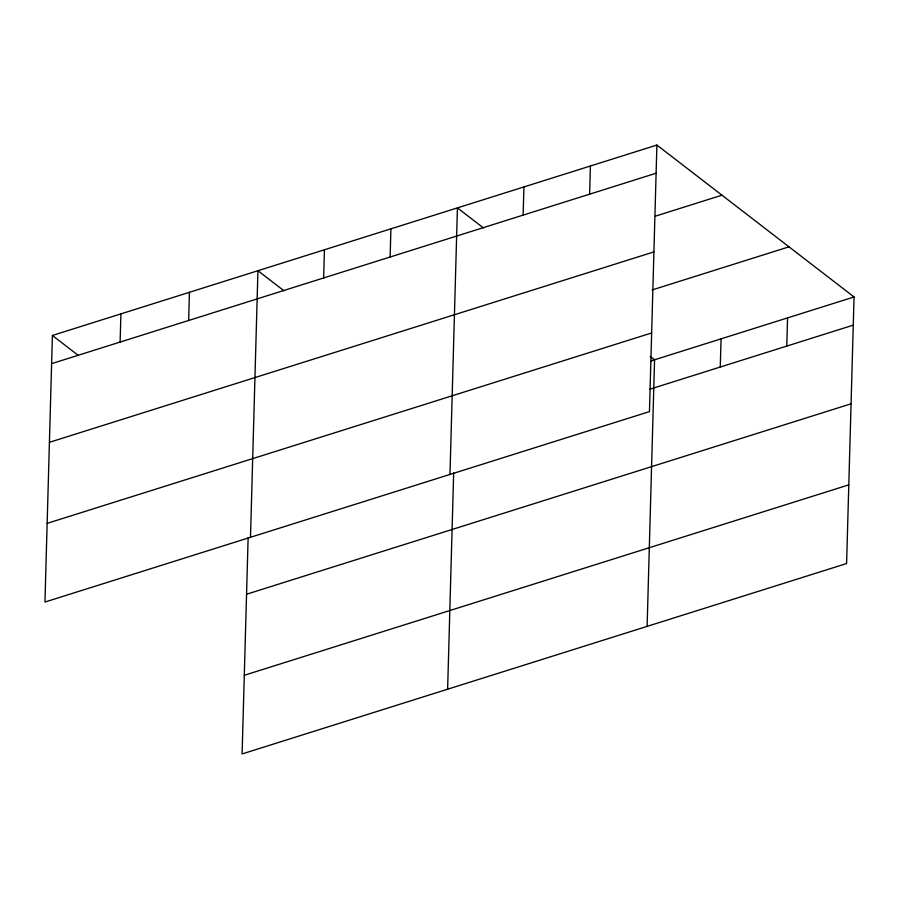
<?xml version="1.0" encoding="UTF-8"?>
<svg xmlns="http://www.w3.org/2000/svg" width="899" height="899" viewBox="0 0 899 899"><rect width="100%" height="100%" fill="white"/><g stroke="black" fill="none" stroke-linecap="round" stroke-linejoin="round"><path stroke-width="1.35" d="M52.4 335.462L44.95 602.038L649.46 411.618L656.899 145.054L52.4 335.462L78.415 355.521M120.118 342.07L120.904 313.886M188.633 320.482L189.419 292.299M248.135 537.647L242.101 753.946L846.6 563.538L854.05 296.962L656.899 145.054M250.484 537.299L257.934 270.723L283.949 290.77M323.64 277.96L324.427 249.776M390.132 257.013L390.919 228.829M449.972 474.458L457.422 207.883L483.437 227.941M447.623 689.207L453.669 472.896M523.128 215.119L523.915 186.936M589.62 194.173L590.407 165.989M647.111 626.378L654.562 359.802L650.224 356.454M720.268 367.039L721.054 338.856M786.771 346.093L787.558 317.909M51.614 363.646L656.113 173.226M655.472 216.131L721.964 195.184M49.411 442.319L653.921 251.9M652.011 289.984L788.996 246.832M47.153 523.364L651.651 332.956M650.573 361.05L854.05 296.962M649.786 389.233L853.263 325.146M246.562 594.228L851.061 403.808M244.292 675.284L848.802 484.864"/></g></svg>
